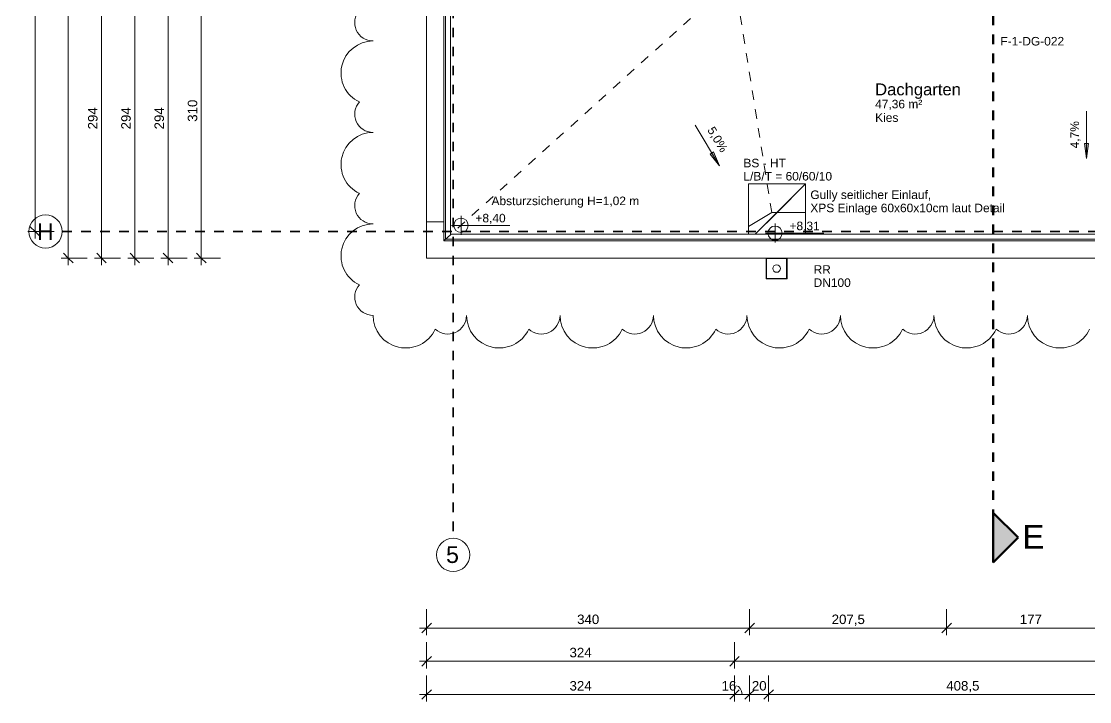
# Model space of a CAD drawing. Header units: metres. Extents: x 3.3 to 48.5, y 58.8 to 100.4.
# Drawn here: x 3.38 to 14.62, y 66.13 to 73.29 of the extents above; entities that cross this region are included whole.
import ezdxf

# ---------------------------------------------------------------- set-up
doc = ezdxf.new("R2010")
doc.units = ezdxf.units.M
for name, pattern in [('Achse', [0.009, 0.005, -0.002, 0, -0.002]), ('Strich Punkt Mittel', [0.015875, 0.00635, -0.004763, 0, -0.004763]), ('Verdeckt', [0.003, 0.002, -0.001])]:
    doc.linetypes.add(name, pattern=pattern)
for name, color, linetype, lineweight in [('A-DETL-HDLN', 90, 'Verdeckt', 5), ('A-FLOR-HRAL', 11, 'Continuous', 5), ('A-GLAZ-IDEN_', 152, 'Continuous', 9), ('A_2D', 7, 'Continuous', 13), ('A_Bemassung-50_', 4, 'Continuous', 9), ('A_Bemassung_', 4, 'Continuous', 9), ('A_Beschriftung_', 7, 'Continuous', 9), ('A_Bodenschlitz', 7, 'Continuous', 5), ('A_Decken', 8, 'Continuous', 13), ('A_Gelaender', 7, 'Continuous', 13), ('A_Raeume_', 7, 'Continuous', 5), ('A_Raeume_Beschriftung_', 7, 'Continuous', 9), ('A_Raster_', 1, 'Continuous', 9), ('A_Waende', 7, 'Continuous', 13), ('G-ANNO-DIMS_', 111, 'Continuous', 9), ('G-ANNO-REVC_', 71, 'Continuous', 9), ('G-ANNO-SYMB_', 111, 'Continuous', 9), ('M-EQPM', 50, 'Continuous', 5), ('Text', 130, 'Continuous', 9)]:
    doc.layers.add(name, color=color, linetype=linetype, lineweight=lineweight)
doc.styles.add('Arial_1', font='arial.ttf', dxfattribs={"height": 0.175})
doc.styles.add('Arial_2', font='arial.ttf', dxfattribs={"height": 0.09})
doc.styles.add('Arial_3', font='arial.ttf', dxfattribs={"height": 0.125})
doc.styles.add('Arial_5', font='arial.ttf', dxfattribs={"height": 0.1})
doc.styles.add('Arial_8', font='arial.ttf', dxfattribs={"height": 0.25})
doc.dimstyles.new('WGA-Bemaßung', dxfattribs={"dimscale": 0.3048, "dimtxt": 0.102026, "dimasz": 0.328084, "dimexe": 0.246063, "dimexo": 0.0625, "dimgap": 0.04101, "dimtad": 1, "dimdec": 1, "dimlfac": 100, "dimrnd": 0.5, "dimdsep": 46, "dimtxsty": 'Arial_5', "dimblk1": 'OBLIQUE', "dimblk2": 'OBLIQUE', "dimsah": 1, "dimcen": 0.09, "dimdle": 0.246063, "dimazin": 2, "dimtfac": 1, "dimtdec": 4, "dimtix": 1, "dimtmove": 0, "dimatfit": 3, "dimfxl": 0.656168, "dimfxlon": 1, "dimtvp": 1, "dimtolj": 1, "dimtzin": 0, "dimarcsym": 2})
doc.dimstyles.new('WGA-Bemaßung_1', dxfattribs={"dimscale": 0.3048, "dimtxt": 0.102026, "dimasz": 0.328084, "dimexe": 0.246063, "dimexo": 0.0625, "dimgap": 0.04101, "dimtad": 1, "dimdec": 1, "dimlfac": 100, "dimrnd": 0.5, "dimdsep": 46, "dimtxsty": 'Arial_5', "dimblk1": 'OBLIQUE', "dimblk2": 'OBLIQUE', "dimsah": 1, "dimcen": 0.09, "dimdle": 0.246063, "dimazin": 2, "dimtfac": 1, "dimtdec": 4, "dimtix": 1, "dimtmove": 1, "dimatfit": 3, "dimfxl": 0.656168, "dimfxlon": 1, "dimtvp": 1, "dimtolj": 1, "dimtzin": 0, "dimarcsym": 2})

# ---------------------------------------------------------------- blocks, each defined once
blk = doc.blocks.new('Geländer - Geländer-3410059-263_PP_03DG_BT1')
at = {"layer": 'A_Gelaender', "lineweight": 5}
blk.add_line((7.843, 70.998), (7.823, 70.978), dxfattribs=at)
blk = doc.blocks.new('Typ des oberen Holms - Oberer Geländerholm_Innen_-3410094-263_PP_03DG_BT1')
at = {"layer": 'A_Gelaender', "lineweight": 5}
for p, q in [((7.843, 70.998), (7.843, 87.638)), ((7.893, 87.588), (7.893, 71.048)), ((42.483, 70.998), (7.843, 70.998)), ((7.893, 71.048), (42.433, 71.048))]:
    blk.add_line(p, q, dxfattribs=at)
blk = doc.blocks.new('Typ des oberen Holms - Oberer Geländerholm_Innen_-V1-263_PP_03DG_BT1')
at = {"layer": 'A_Gelaender', "lineweight": 5}
for p, q in [((7.843, 70.998), (7.843, 87.638)), ((7.893, 71.048), (7.893, 87.588)), ((42.483, 70.998), (7.843, 70.998)), ((42.433, 71.048), (7.893, 71.048))]:
    blk.add_line(p, q, dxfattribs=at)
blk = doc.blocks.new('HLS_Wasserfangkasten - HLS_Wasserfangkasten-10979366-263_PP_03DG_BT1')
at = {"layer": 'M-EQPM'}
for p, q in [((-0.11, 0.11), (-0.11, -0.11)), ((-0.105, -0.105), (-0.105, 0.105)), ((-0.105, 0.105), (0.105, 0.105)), ((0.105, 0.105), (0.105, -0.105)), ((0.11, -0.11), (0.11, 0.11)), ((-0.11, -0.11), (0.11, -0.11)), ((0.105, -0.105), (-0.105, -0.105))]:
    blk.add_line(p, q, dxfattribs=at)
for start, end in [(360, 180), (180, 360)]:
    blk.add_arc((0, 0), 0.04, start, end, dxfattribs=at)
blk = doc.blocks.new('Allg_BS - HKLS-11920743-263_PP_03DG_BT1')
at = {"layer": 'A_Bodenschlitz'}
for p, q in [((-0.299, -0.298), (-0.299, 0.232)), ((-0.299, 0.232), (0.301, 0.232)), ((-0.299, -0.215), (-0.299, 0.232)), ((-0.299, 0.232), (0.301, 0.232)), ((-0.229, -0.298), (0.301, 0.232)), ((0.001, -0.068), (0.301, 0.232)), ((0.301, 0.232), (0.301, -0.298)), ((0.301, 0.232), (0.301, -0.068)), ((-0.229, -0.298), (0.001, -0.068)), ((0.301, -0.068), (0.301, -0.298)), ((-0.299, -0.298), (-0.299, -0.215))]:
    blk.add_line(p, q, dxfattribs=at)
blk = doc.blocks.new('Raster - BS_Achse-112124-263_PP_03DG_BT1')
at = {"layer": 'A_Beschriftung_'}
blk.add_circle((0, 0), 0.0035, dxfattribs=at)
blk = doc.blocks.new('DIMBLOCK35-263_PP_03DG_BT1')
at = {"layer": 'A_Bemassung-50_', "transparency": 16777216}
for p, q in [((3.522, 78.39), (3.447, 78.39)), ((3.522, 78.39), (3.522, 71.003)), ((3.522, 78.39), (3.722, 78.39)), ((3.522, 71.078), (3.447, 71.078)), ((3.522, 71.078), (3.722, 71.078))]:
    blk.add_line(p, q, dxfattribs=at)
at = {"layer": 'A_Bemassung-50_', "lineweight": 35, "transparency": 16777216}
for p, q in [((3.522, 78.39), (3.472, 78.44)), ((3.522, 78.39), (3.572, 78.34)), ((3.522, 71.078), (3.472, 71.128)), ((3.522, 71.078), (3.572, 71.028))]:
    blk.add_line(p, q, dxfattribs=at)
at = {"layer": 'A_Bemassung-50_', "color": 0, "transparency": 16777216, "insert": (3.379, 74.561), "char_height": 0.1, "width": 0.41627, "attachment_point": 1, "rotation": 90, "line_spacing_factor": 0.941778, "style": 'Arial_5'}
blk.add_mtext('731,5', dxfattribs=at)
blk = doc.blocks.new('_Oblique')
at = {"color": 0, "linetype": 'ByBlock', "lineweight": -2}
blk.add_line((-0.5, -0.5), (0.5, 0.5), dxfattribs=at)
blk = doc.blocks.new('DIMBLOCK36-263_PP_03DG_BT1')
at = {"layer": 'A_Bemassung-50_', "transparency": 16777216}
for p, q in [((7.643, 66.552), (7.643, 66.752)), ((10.883, 66.552), (10.883, 66.752)), ((7.568, 66.552), (10.883, 66.552)), ((7.643, 66.552), (7.643, 66.477)), ((10.883, 66.552), (10.883, 66.477))]:
    blk.add_line(p, q, dxfattribs=at)
at = {"layer": 'A_Bemassung-50_', "lineweight": 35, "transparency": 16777216}
for p, q in [((7.643, 66.552), (7.693, 66.602)), ((10.883, 66.552), (10.933, 66.602)), ((7.643, 66.552), (7.593, 66.502)), ((10.883, 66.552), (10.833, 66.502))]:
    blk.add_line(p, q, dxfattribs=at)
at = {"layer": 'A_Bemassung-50_', "color": 0, "transparency": 16777216, "insert": (9.147, 66.694), "char_height": 0.1, "width": 0.27688, "attachment_point": 1, "line_spacing_factor": 0.941778, "style": 'Arial_5'}
blk.add_mtext('324', dxfattribs=at)
blk = doc.blocks.new('DIMBLOCK37-263_PP_03DG_BT1')
at = {"layer": 'A_Bemassung-50_', "transparency": 16777216}
for p, q in [((10.883, 66.552), (10.883, 66.752)), ((39.443, 66.552), (39.443, 66.752)), ((10.883, 66.552), (39.443, 66.552)), ((10.883, 66.552), (10.883, 66.477)), ((39.443, 66.552), (39.443, 66.477))]:
    blk.add_line(p, q, dxfattribs=at)
at = {"layer": 'A_Bemassung-50_', "lineweight": 35, "transparency": 16777216}
for p, q in [((10.883, 66.552), (10.933, 66.602)), ((39.443, 66.552), (39.493, 66.602)), ((10.883, 66.552), (10.833, 66.502)), ((39.443, 66.552), (39.393, 66.502))]:
    blk.add_line(p, q, dxfattribs=at)
at = {"layer": 'A_Bemassung-50_', "color": 0, "transparency": 16777216, "insert": (25.009, 66.694), "char_height": 0.1, "width": 0.36918, "attachment_point": 1, "line_spacing_factor": 0.941778, "style": 'Arial_5'}
blk.add_mtext('2856', dxfattribs=at)
blk = doc.blocks.new('DIMBLOCK58-263_PP_03DG_BT1')
at = {"layer": 'A_Bemassung-50_', "lineweight": 35, "transparency": 16777216}
for p, q in [((4.922, 73.738), (4.872, 73.788)), ((4.922, 73.738), (4.972, 73.688)), ((4.922, 70.798), (4.872, 70.848)), ((4.922, 70.798), (4.972, 70.748))]:
    blk.add_line(p, q, dxfattribs=at)
at = {"layer": 'A_Bemassung-50_', "transparency": 16777216}
for p, q in [((4.922, 73.738), (4.847, 73.738)), ((4.922, 70.723), (4.922, 73.738)), ((4.922, 73.738), (5.122, 73.738)), ((4.922, 70.798), (4.847, 70.798)), ((4.922, 70.798), (5.122, 70.798))]:
    blk.add_line(p, q, dxfattribs=at)
at = {"layer": 'A_Bemassung-50_', "color": 0, "transparency": 16777216, "insert": (4.779, 72.153), "char_height": 0.1, "width": 0.27688, "attachment_point": 1, "rotation": 90, "line_spacing_factor": 0.941778, "style": 'Arial_5'}
blk.add_mtext('294', dxfattribs=at)
blk = doc.blocks.new('DIMBLOCK71-263_PP_03DG_BT1')
at = {"layer": 'A_Bemassung-50_', "lineweight": 35, "transparency": 16777216}
for p, q in [((4.572, 73.738), (4.522, 73.788)), ((4.572, 73.738), (4.622, 73.688)), ((4.572, 70.798), (4.522, 70.848)), ((4.572, 70.798), (4.622, 70.748))]:
    blk.add_line(p, q, dxfattribs=at)
at = {"layer": 'A_Bemassung-50_', "transparency": 16777216}
for p, q in [((4.572, 73.738), (4.497, 73.738)), ((4.572, 73.738), (4.572, 70.723)), ((4.572, 73.738), (4.772, 73.738)), ((4.572, 70.798), (4.497, 70.798)), ((4.572, 70.798), (4.772, 70.798))]:
    blk.add_line(p, q, dxfattribs=at)
at = {"layer": 'A_Bemassung-50_', "color": 0, "transparency": 16777216, "insert": (4.429, 72.153), "char_height": 0.1, "width": 0.27688, "attachment_point": 1, "rotation": 90, "line_spacing_factor": 0.941778, "style": 'Arial_5'}
blk.add_mtext('294', dxfattribs=at)
blk = doc.blocks.new('DIMBLOCK72-263_PP_03DG_BT1')
at = {"layer": 'A_Bemassung-50_', "transparency": 16777216}
for p, q in [((3.872, 87.818), (3.797, 87.818)), ((3.872, 87.893), (3.872, 70.723)), ((3.872, 87.818), (4.072, 87.818)), ((3.872, 70.798), (3.797, 70.798)), ((3.872, 70.798), (4.072, 70.798))]:
    blk.add_line(p, q, dxfattribs=at)
at = {"layer": 'A_Bemassung-50_', "lineweight": 35, "transparency": 16777216}
for p, q in [((3.872, 87.818), (3.822, 87.868)), ((3.872, 87.818), (3.922, 87.768)), ((3.872, 70.798), (3.822, 70.848)), ((3.872, 70.798), (3.922, 70.748))]:
    blk.add_line(p, q, dxfattribs=at)
at = {"layer": 'A_Bemassung-50_', "color": 0, "transparency": 16777216, "insert": (3.729, 79.154), "char_height": 0.1, "width": 0.36918, "attachment_point": 1, "rotation": 90, "line_spacing_factor": 0.941778, "style": 'Arial_5'}
blk.add_mtext('1702', dxfattribs=at)
blk = doc.blocks.new('DIMBLOCK74-263_PP_03DG_BT1')
at = {"layer": 'A_Bemassung-50_', "lineweight": 35, "transparency": 16777216}
for p, q in [((4.222, 73.738), (4.172, 73.788)), ((4.222, 73.738), (4.272, 73.688)), ((4.222, 70.798), (4.172, 70.848)), ((4.222, 70.798), (4.272, 70.748))]:
    blk.add_line(p, q, dxfattribs=at)
at = {"layer": 'A_Bemassung-50_', "transparency": 16777216}
for p, q in [((4.222, 73.738), (4.147, 73.738)), ((4.222, 73.738), (4.222, 70.723)), ((4.222, 73.738), (4.422, 73.738)), ((4.222, 70.798), (4.147, 70.798)), ((4.222, 70.798), (4.422, 70.798))]:
    blk.add_line(p, q, dxfattribs=at)
at = {"layer": 'A_Bemassung-50_', "color": 0, "transparency": 16777216, "insert": (4.079, 72.153), "char_height": 0.1, "width": 0.27688, "attachment_point": 1, "rotation": 90, "line_spacing_factor": 0.941778, "style": 'Arial_5'}
blk.add_mtext('294', dxfattribs=at)
blk = doc.blocks.new('DIMBLOCK104-263_PP_03DG_BT1')
at = {"layer": 'A_Bemassung-50_', "transparency": 16777216}
for p, q in [((7.643, 66.202), (7.643, 66.402)), ((10.883, 66.202), (10.883, 66.402)), ((7.568, 66.202), (10.883, 66.202)), ((7.643, 66.202), (7.643, 66.127)), ((10.883, 66.202), (10.883, 66.127))]:
    blk.add_line(p, q, dxfattribs=at)
at = {"layer": 'A_Bemassung-50_', "lineweight": 35, "transparency": 16777216}
for p, q in [((7.643, 66.202), (7.693, 66.252)), ((10.883, 66.202), (10.933, 66.252)), ((7.643, 66.202), (7.593, 66.152)), ((10.883, 66.202), (10.833, 66.152))]:
    blk.add_line(p, q, dxfattribs=at)
at = {"layer": 'A_Bemassung-50_', "color": 0, "transparency": 16777216, "insert": (9.147, 66.344), "char_height": 0.1, "width": 0.27688, "attachment_point": 1, "line_spacing_factor": 0.941778, "style": 'Arial_5'}
blk.add_mtext('324', dxfattribs=at)
blk = doc.blocks.new('DIMBLOCK105-263_PP_03DG_BT1')
at = {"layer": 'A_Bemassung-50_', "transparency": 16777216}
for p, q in [((10.883, 66.202), (10.883, 66.402)), ((11.043, 66.202), (11.043, 66.402)), ((10.883, 66.202), (11.043, 66.202)), ((10.883, 66.202), (10.883, 66.127)), ((11.043, 66.202), (11.043, 66.127))]:
    blk.add_line(p, q, dxfattribs=at)
at = {"layer": 'A_Bemassung-50_', "lineweight": 35, "transparency": 16777216}
for p, q in [((10.883, 66.202), (10.933, 66.252)), ((11.043, 66.202), (11.093, 66.252)), ((10.883, 66.202), (10.833, 66.152)), ((11.043, 66.202), (10.993, 66.152))]:
    blk.add_line(p, q, dxfattribs=at)
at = {"layer": 'A_Bemassung-50_', "transparency": 16777216}
blk.add_ellipse((10.901, 66.202), major_axis=(0, 0.091), ratio=0.681531, start_param=4.712389, end_param=6.283185, dxfattribs=at)
at = {"layer": 'A_Bemassung-50_', "color": 0, "transparency": 16777216, "insert": (10.747, 66.344), "char_height": 0.1, "width": 0.18459, "attachment_point": 1, "line_spacing_factor": 0.941778, "style": 'Arial_5'}
blk.add_mtext('16', dxfattribs=at)
blk = doc.blocks.new('DIMBLOCK106-263_PP_03DG_BT1')
at = {"layer": 'A_Bemassung-50_', "transparency": 16777216}
for p, q in [((11.043, 66.202), (11.043, 66.402)), ((11.243, 66.202), (11.243, 66.402)), ((11.043, 66.202), (11.243, 66.202)), ((11.043, 66.202), (11.043, 66.127)), ((11.243, 66.202), (11.243, 66.127))]:
    blk.add_line(p, q, dxfattribs=at)
at = {"layer": 'A_Bemassung-50_', "lineweight": 35, "transparency": 16777216}
for p, q in [((11.043, 66.202), (11.093, 66.252)), ((11.243, 66.202), (11.293, 66.252)), ((11.043, 66.202), (10.993, 66.152)), ((11.243, 66.202), (11.193, 66.152))]:
    blk.add_line(p, q, dxfattribs=at)
at = {"layer": 'A_Bemassung-50_', "color": 0, "transparency": 16777216, "insert": (11.066, 66.344), "char_height": 0.1, "width": 0.18459, "attachment_point": 1, "line_spacing_factor": 0.941778, "style": 'Arial_5'}
blk.add_mtext('20', dxfattribs=at)
blk = doc.blocks.new('DIMBLOCK107-263_PP_03DG_BT1')
at = {"layer": 'A_Bemassung-50_', "transparency": 16777216}
for p, q in [((11.243, 66.202), (11.243, 66.402)), ((15.328, 66.202), (15.328, 66.402)), ((11.243, 66.202), (15.328, 66.202)), ((11.243, 66.202), (11.243, 66.127)), ((15.328, 66.202), (15.328, 66.127))]:
    blk.add_line(p, q, dxfattribs=at)
at = {"layer": 'A_Bemassung-50_', "lineweight": 35, "transparency": 16777216}
for p, q in [((11.243, 66.202), (11.293, 66.252)), ((15.328, 66.202), (15.378, 66.252)), ((11.243, 66.202), (11.193, 66.152)), ((15.328, 66.202), (15.278, 66.152))]:
    blk.add_line(p, q, dxfattribs=at)
at = {"layer": 'A_Bemassung-50_', "color": 0, "transparency": 16777216, "insert": (13.112, 66.344), "char_height": 0.1, "width": 0.41627, "attachment_point": 1, "line_spacing_factor": 0.941778, "style": 'Arial_5'}
blk.add_mtext('408,5', dxfattribs=at)
blk = doc.blocks.new('Schnitt - 100_Gebaeudeschnitt-1262219-263_PP_03DG_BT1')
at = {"layer": 'G-ANNO-SYMB_'}
blk.add_hatch(color=256, dxfattribs=at).paths.add_polyline_path([(-0.00829, 0), (-0.00305, 0.00525), (0.0022, 0)])
at = {"layer": 'G-ANNO-SYMB_', "lineweight": 70}
for p, q in [((-0.00305, 0.00525), (-0.00829, 0)), ((0.0022, 0), (-0.00305, 0.00525)), ((-0.00829, 0), (0.0022, 0))]:
    blk.add_line(p, q, dxfattribs=at)
blk = doc.blocks.new('DIMBLOCK293-263_PP_03DG_BT1')
at = {"layer": 'A_Bemassung-50_', "transparency": 16777216}
for p, q in [((7.643, 66.902), (7.643, 67.102)), ((11.043, 66.902), (11.043, 67.102)), ((7.568, 66.902), (11.043, 66.902)), ((7.643, 66.902), (7.643, 66.827)), ((11.043, 66.902), (11.043, 66.827))]:
    blk.add_line(p, q, dxfattribs=at)
at = {"layer": 'A_Bemassung-50_', "lineweight": 35, "transparency": 16777216}
for p, q in [((7.643, 66.902), (7.593, 66.852)), ((7.643, 66.902), (7.693, 66.952)), ((11.043, 66.902), (10.993, 66.852)), ((11.043, 66.902), (11.093, 66.952))]:
    blk.add_line(p, q, dxfattribs=at)
at = {"layer": 'A_Bemassung-50_', "color": 0, "transparency": 16777216, "insert": (9.227, 67.044), "char_height": 0.1, "width": 0.27688, "attachment_point": 1, "line_spacing_factor": 0.941778, "style": 'Arial_5'}
blk.add_mtext('340', dxfattribs=at)
blk = doc.blocks.new('DIMBLOCK294-263_PP_03DG_BT1')
at = {"layer": 'A_Bemassung-50_', "transparency": 16777216}
for p, q in [((11.043, 66.902), (11.043, 67.102)), ((13.116, 66.902), (13.116, 67.102)), ((11.043, 66.902), (13.116, 66.902)), ((11.043, 66.902), (11.043, 66.827)), ((13.116, 66.902), (13.116, 66.827))]:
    blk.add_line(p, q, dxfattribs=at)
at = {"layer": 'A_Bemassung-50_', "lineweight": 35, "transparency": 16777216}
for p, q in [((11.043, 66.902), (10.993, 66.852)), ((11.043, 66.902), (11.093, 66.952)), ((13.116, 66.902), (13.066, 66.852)), ((13.116, 66.902), (13.166, 66.952))]:
    blk.add_line(p, q, dxfattribs=at)
at = {"layer": 'A_Bemassung-50_', "color": 0, "transparency": 16777216, "insert": (11.906, 67.044), "char_height": 0.1, "width": 0.41627, "attachment_point": 1, "line_spacing_factor": 0.941778, "style": 'Arial_5'}
blk.add_mtext('207,5', dxfattribs=at)
blk = doc.blocks.new('DIMBLOCK295-263_PP_03DG_BT1')
at = {"layer": 'A_Bemassung-50_', "transparency": 16777216}
for p, q in [((13.116, 66.902), (13.116, 67.102)), ((14.886, 66.902), (14.886, 67.102)), ((13.116, 66.902), (14.886, 66.902)), ((13.116, 66.902), (13.116, 66.827)), ((14.886, 66.902), (14.886, 66.827))]:
    blk.add_line(p, q, dxfattribs=at)
at = {"layer": 'A_Bemassung-50_', "lineweight": 35, "transparency": 16777216}
for p, q in [((13.116, 66.902), (13.066, 66.852)), ((13.116, 66.902), (13.166, 66.952)), ((14.886, 66.902), (14.836, 66.852)), ((14.886, 66.902), (14.936, 66.952))]:
    blk.add_line(p, q, dxfattribs=at)
at = {"layer": 'A_Bemassung-50_', "color": 0, "transparency": 16777216, "insert": (13.886, 67.044), "char_height": 0.1, "width": 0.27688, "attachment_point": 1, "line_spacing_factor": 0.941778, "style": 'Arial_5'}
blk.add_mtext('177', dxfattribs=at)
blk = doc.blocks.new('DIMBLOCK311-263_PP_03DG_BT1')
at = {"layer": 'A_Bemassung-50_', "transparency": 16777216}
for p, q in [((5.272, 73.898), (5.197, 73.898)), ((5.272, 70.723), (5.272, 73.898)), ((5.272, 73.898), (5.472, 73.898)), ((5.272, 70.798), (5.197, 70.798)), ((5.272, 70.798), (5.472, 70.798))]:
    blk.add_line(p, q, dxfattribs=at)
at = {"layer": 'A_Bemassung-50_', "lineweight": 35, "transparency": 16777216}
for p, q in [((5.272, 73.898), (5.222, 73.948)), ((5.272, 73.898), (5.322, 73.848)), ((5.272, 70.798), (5.222, 70.848)), ((5.272, 70.798), (5.322, 70.748))]:
    blk.add_line(p, q, dxfattribs=at)
at = {"layer": 'A_Bemassung-50_', "color": 0, "transparency": 16777216, "insert": (5.129, 72.233), "char_height": 0.1, "width": 0.27688, "attachment_point": 1, "rotation": 90, "line_spacing_factor": 0.941778, "style": 'Arial_5'}
blk.add_mtext('310', dxfattribs=at)
blk = doc.blocks.new('Höhenkoten - 018-55644-263_PP_03DG_BT1')
at = {"layer": 'G-ANNO-DIMS_'}
for p, q in [((-0.002, 0), (0.01024, 0)), ((0, 0), (0, 0.002)), ((0, 0), (0, -0.002))]:
    blk.add_line(p, q, dxfattribs=at)
blk.add_circle((0, 0), 0.0015, dxfattribs=at)
blk = doc.blocks.new('Family - ___-11922589-263_PP_03DG_BT1')
at = {"layer": 'G-ANNO-REVC_'}
for centre, radius, start, end in [((7.079, 73.277), 0.193, 138.1897, 270), ((7.079, 72.747), 0.337, 90, 244.7912), ((7.079, 72.314), 0.193, 138.1897, 270), ((7.079, 71.784), 0.337, 90, 244.7912), ((7.079, 71.351), 0.193, 138.1897, 270), ((7.079, 70.821), 0.337, 90, 244.7912), ((7.079, 70.388), 0.193, 138.1897, 270), ((7.423, 70.195), 0.344, 180, 334.7912), ((7.866, 70.195), 0.197, 228.1897, 0), ((8.407, 70.195), 0.344, 180, 334.7912), ((8.85, 70.195), 0.197, 228.1897, 0), ((9.391, 70.195), 0.344, 180, 334.7912), ((9.833, 70.195), 0.197, 228.1897, 0), ((10.375, 70.195), 0.344, 180, 334.7912), ((10.817, 70.195), 0.197, 228.1897, 0), ((11.358, 70.195), 0.344, 180, 334.7912), ((11.801, 70.195), 0.197, 228.1897, 0), ((12.342, 70.195), 0.344, 180, 334.7912), ((12.785, 70.195), 0.197, 228.1897, 0), ((13.326, 70.195), 0.344, 180, 334.7912), ((13.769, 70.195), 0.197, 228.1897, 0), ((14.31, 70.195), 0.344, 180, 334.7912)]:
    blk.add_arc(centre, radius, start, end, dxfattribs=at)

msp = doc.modelspace()

# ---------------------------------------------------------------- hatches: boundary and pattern name
at = {"layer": 'G-ANNO-DIMS_'}
for points in [[(14.5896, 71.846), (14.6105, 72.0047), (14.5687, 72.0047)], [(10.726, 71.7682), (10.6625, 71.9152), (10.6266, 71.8937)]]:
    msp.add_hatch(color=256, dxfattribs=at).paths.add_polyline_path(points)

# ---------------------------------------------------------------- linework, layer by layer
at = {"layer": 'A-DETL-HDLN'}
for p in [(7.8227, 70.978), (11.2758, 71.278)]:
    msp.add_line(p, (10.8827, 73.738), dxfattribs=at)
at = {"layer": 'A_Decken'}
for p, q in [((11.0313, 71.1318), (11.2758, 71.278)), ((11.2758, 71.278), (11.6313, 71.278)), ((11.6313, 71.278), (11.6313, 71.048)), ((11.0313, 71.048), (11.0313, 71.1318))]:
    msp.add_line(p, q, dxfattribs=at)
at = {"layer": 'A_Raeume_', "flags": 128}
msp.add_lwpolyline([(10.8827, 73.738), (10.8827, 77.8866), (7.8927, 77.8866), (7.8927, 71.048), (24.7927, 71.048), (24.7927, 73.738), (21.6909, 73.738), (21.6909, 71.718), (16.4909, 71.718), (16.4909, 73.738)], close=True, dxfattribs=at)
at = {"layer": 'A_Raster_', "linetype": 'Strich Punkt Mittel', "lineweight": 35}
for p, q in [((7.9227, 90.4228), (7.9227, 67.8471)), ((3.8074, 71.078), (48.1215, 71.078))]:
    msp.add_line(p, q, dxfattribs=at)
at = {"layer": 'A_Waende'}
for p, q in [((7.6427, 70.798), (7.6427, 87.838)), ((7.8227, 87.818), (7.8227, 70.978)), ((7.6427, 71.178), (7.8227, 71.178)), ((7.8227, 70.978), (42.5027, 70.978)), ((42.6827, 70.798), (7.6427, 70.798))]:
    msp.add_line(p, q, dxfattribs=at)
at = {"layer": 'G-ANNO-DIMS_'}
for p, q in [((14.5896, 72.346), (14.5896, 71.846)), ((10.4694, 72.1973), (10.726, 71.7682)), ((14.6105, 72.0047), (14.5687, 72.0047)), ((14.5687, 72.0047), (14.5896, 71.846)), ((14.5896, 71.846), (14.6105, 72.0047)), ((10.6625, 71.9152), (10.6266, 71.8937)), ((10.6266, 71.8937), (10.726, 71.7682)), ((10.726, 71.7682), (10.6625, 71.9152))]:
    msp.add_line(p, q, dxfattribs=at)
at = {"layer": 'G-ANNO-SYMB_', "linetype": 'Achse', "lineweight": 70}
msp.add_line((13.6052, 91.5509), (13.6052, 68.007), dxfattribs=at)

# ---------------------------------------------------------------- block references
at = {"layer": 'A-FLOR-HRAL'}
msp.add_blockref('Geländer - Geländer-3410059-263_PP_03DG_BT1', (0, 0), dxfattribs=at)
at = {"layer": 'A_2D'}
msp.add_blockref('Allg_BS - HKLS-11920743-263_PP_03DG_BT1', (11.3307, 71.3465), dxfattribs=at)
at = {"layer": 'A_Beschriftung_', "xscale": 49.99999999999998, "yscale": 49.99999999999998, "zscale": 49.99999999999998}
for p, rotation in [((3.6324, 71.078), 269.9999999999997), ((7.9227, 67.6721), 180)]:
    msp.add_blockref('Raster - BS_Achse-112124-263_PP_03DG_BT1', p, dxfattribs=dict(at, rotation=rotation))
at = {"layer": 'A_Gelaender', "lineweight": 5}
for name in ['Typ des oberen Holms - Oberer Geländerholm_Innen_-3410094-263_PP_03DG_BT1', 'Typ des oberen Holms - Oberer Geländerholm_Innen_-V1-263_PP_03DG_BT1']:
    msp.add_blockref(name, (0, 0), dxfattribs=at)
at = {"layer": 'G-ANNO-DIMS_', "xscale": 49.99999999999998, "yscale": 49.99999999999998, "zscale": 49.99999999999998}
for p in [(8.0052, 71.1426), (11.3106, 71.0605)]:
    msp.add_blockref('Höhenkoten - 018-55644-263_PP_03DG_BT1', p, dxfattribs=at)
at = {"layer": 'G-ANNO-REVC_'}
msp.add_blockref('Family - ___-11922589-263_PP_03DG_BT1', (0, 0), dxfattribs=at)
at = {"layer": 'G-ANNO-SYMB_', "extrusion": (0, 0, -1), "xscale": 49.99999999999998, "yscale": 49.99999999999998, "zscale": 49.99999999999998, "rotation": 90.00000000005366}
msp.add_blockref('Schnitt - 100_Gebaeudeschnitt-1262219-263_PP_03DG_BT1', (-13.6052, 68.007), dxfattribs=at)
at = {"layer": 'M-EQPM'}
msp.add_blockref('HLS_Wasserfangkasten - HLS_Wasserfangkasten-10979366-263_PP_03DG_BT1', (11.3262, 70.688), dxfattribs=at)

# ---------------------------------------------------------------- texts
at = {"layer": 'A-GLAZ-IDEN_', "insert": (13.6819, 73.1264), "char_height": 0.09, "width": 0.797679, "attachment_point": 1, "style": 'Arial_2'}
msp.add_mtext('F-1-DG-022', dxfattribs=at)
at = {"layer": 'A_Beschriftung_', "attachment_point": 1}
for s, insert, char_height, width, style in [('BS - HT', (10.9772, 71.8436), 0.09, 0.529114, 'Arial_2'), ('L/B/T = 60/60/10', (10.9772, 71.7047), 0.09, 1.110337, 'Arial_2'), ('H', (3.5417, 71.1646), 0.175, 0.216456, 'Arial_1'), ('5', (7.8474, 67.7624), 0.175, 0.168354, 'Arial_1')]:
    msp.add_mtext(s, dxfattribs=dict(at, insert=insert, char_height=char_height, width=width, style=style))
at = {"layer": 'A_Raeume_Beschriftung_', "attachment_point": 1}
for s, insert, char_height, width, style in [('Dachgarten', (12.3636, 72.6367), 0.125, 1.086287, 'Arial_3'), ('47,36 m²', (12.3636, 72.4647), 0.09, 0.58924, 'Arial_2'), ('Kies', (12.3636, 72.3222), 0.09, 0.280591, 'Arial_2')]:
    msp.add_mtext(s, dxfattribs=dict(at, insert=insert, char_height=char_height, width=width, style=style))
at = {"layer": 'G-ANNO-DIMS_', "char_height": 0.09, "width": 0.342666, "attachment_point": 1, "line_spacing_factor": 0.941778, "style": 'Arial_2'}
for s, insert, rotation in [('5,0%', (10.6713, 72.1931), 300.87583), ('4,7%', (14.4186, 71.9532), 90)]:
    msp.add_mtext(s, dxfattribs=dict(at, insert=insert, rotation=rotation))
at = {"layer": 'G-ANNO-DIMS_', "char_height": 0.09, "width": 0.380128, "attachment_point": 1, "line_spacing_factor": 0.941778, "style": 'Arial_2'}
for s, insert in [('+8,40', (8.1568, 71.2637)), ('+8,31', (11.4622, 71.1816))]:
    msp.add_mtext(s, dxfattribs=dict(at, insert=insert))
at = {"layer": 'G-ANNO-SYMB_', "insert": (13.9131, 67.9885), "char_height": 0.25, "width": 0.284599, "attachment_point": 1, "style": 'Arial_8'}
msp.add_mtext('E', dxfattribs=at)
at = {"layer": 'Text', "color": 7, "char_height": 0.09, "attachment_point": 1, "style": 'Arial_2'}
for s, insert, width in [('Gully seitlicher Einlauf,', (11.6818, 71.5097), 1.455063), ('Absturzsicherung H=1,02 m', (8.3261, 71.4454), 1.835864), ('XPS Einlage 60x60x10cm laut Detail', (11.6818, 71.3708), 2.38502), ('RR', (11.7158, 70.723), 0.216456), ('DN100', (11.7158, 70.5841), 0.468987)]:
    msp.add_mtext(s, dxfattribs=dict(at, insert=insert, width=width))

# ---------------------------------------------------------------- dimensions: what is measured, and where the dimension line sits
at = {"layer": 'A_Bemassung_'}
for base, p1, p2, override, picture, middle in [((3.8717, 70.798), (4.0717, 87.818), (4.0717, 70.798), {"dimpost": '<>', "dimfxl": 17.02}, 'DIMBLOCK72-263_PP_03DG_BT1', (3.8082, 79.308)), ((3.5217197097, 71.0779984321), (3.7217197097, 78.3904984321), (3.7217197097, 71.0779984321), {"dimpost": '<>', "dimfxl": 7.3125}, 'DIMBLOCK35-263_PP_03DG_BT1', (3.4581283043, 74.7342484321)), ((5.2717, 73.898), (5.4717, 70.798), (5.4717, 73.898), {"dimpost": '<>', "dimfxl": 3.1}, 'DIMBLOCK311-263_PP_03DG_BT1', (5.2081, 72.348)), ((4.2217, 70.798), (4.4217, 73.738), (4.4217, 70.798), {"dimpost": '<>', "dimfxl": 2.94}, 'DIMBLOCK74-263_PP_03DG_BT1', (4.1582, 72.268)), ((4.5717, 70.798), (4.7717, 73.738), (4.7717, 70.798), {"dimpost": '<>', "dimfxl": 2.94}, 'DIMBLOCK71-263_PP_03DG_BT1', (4.5082, 72.268)), ((4.9217, 73.738), (5.1217, 70.798), (5.1217, 73.738), {"dimpost": '<>', "dimfxl": 2.94}, 'DIMBLOCK58-263_PP_03DG_BT1', (4.8582, 72.268))]:
    dim = msp.add_linear_dim(base=base, p1=p1, p2=p2, angle=90, dimstyle='WGA-Bemaßung', override=override, dxfattribs=at)
    dim.commit()
    dim.dimension.update_dxf_attribs({"geometry": picture, "text_midpoint": middle})
for base, p1, p2, override, picture, middle in [((11.0427, 66.9021), (7.6427, 67.1021), (11.0427, 67.1021), {"dimpost": '<>', "dimfxl": 3.4}, 'DIMBLOCK293-263_PP_03DG_BT1', (9.3427, 66.9657)), ((13.1164, 66.9021), (11.0427, 67.1021), (13.1164, 67.1021), {"dimpost": '<>', "dimfxl": 2.073733}, 'DIMBLOCK294-263_PP_03DG_BT1', (12.0795, 66.9657)), ((14.8864, 66.9021), (13.1164, 67.1021), (14.8864, 67.1021), {"dimpost": '<>', "dimfxl": 1.77}, 'DIMBLOCK295-263_PP_03DG_BT1', (14.0014, 66.9648)), ((10.8827, 66.5521), (7.6427, 66.7521), (10.8827, 66.7521), {"dimpost": '<>', "dimfxl": 3.24}, 'DIMBLOCK36-263_PP_03DG_BT1', (9.2627, 66.6157)), ((39.4427, 66.5521), (10.8827, 66.7521), (39.4427, 66.7521), {"dimpost": '<>', "dimfxl": 28.56}, 'DIMBLOCK37-263_PP_03DG_BT1', (25.1627, 66.6157)), ((10.8827, 66.2021), (7.6427, 66.4021), (10.8827, 66.4021), {"dimpost": '<>', "dimfxl": 3.24}, 'DIMBLOCK104-263_PP_03DG_BT1', (9.2627, 66.2657)), ((11.2427, 66.2021), (11.0427, 66.4021), (11.2427, 66.4021), {"dimpost": '<>', "dimfxl": 0.2}, 'DIMBLOCK106-263_PP_03DG_BT1', (11.1427, 66.2657)), ((15.3277, 66.2021), (11.2427, 66.4021), (15.3277, 66.4021), {"dimpost": '<>', "dimfxl": 4.085}, 'DIMBLOCK107-263_PP_03DG_BT1', (13.2852, 66.2657))]:
    dim = msp.add_linear_dim(base=base, p1=p1, p2=p2, dimstyle='WGA-Bemaßung', override=override, dxfattribs=at)
    dim.commit()
    dim.dimension.update_dxf_attribs({"geometry": picture, "text_midpoint": middle})
dim = msp.add_linear_dim(base=(11.0427, 66.2021), p1=(10.8827, 66.4021), p2=(11.0427, 66.4021), dimstyle='WGA-Bemaßung_1', override={"dimpost": '<>', "dimfxl": 0.16}, dxfattribs=at)
dim.commit()
dim.dimension.update_dxf_attribs({"geometry": 'DIMBLOCK105-263_PP_03DG_BT1', "text_midpoint": (10.8391, 66.2778), "dimtype": 160})

doc.saveas('drawing.dxf')
